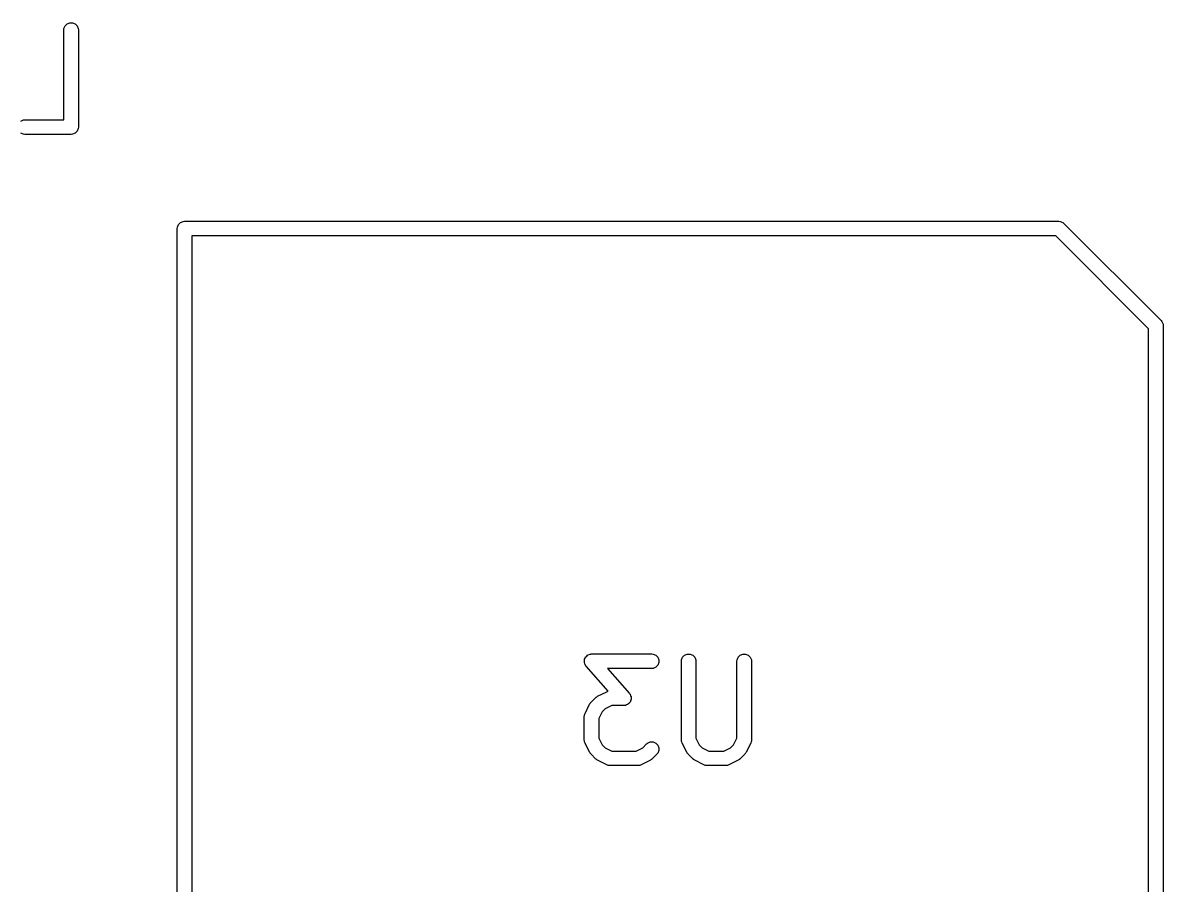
# Model space of a CAD drawing. Extents: x -2.1 to 1.75, y 0.25 to 2.72.
# Drawn here: x -0.5568 to -0.0946, y 1.6716 to 2.0212 of the extents above; entities that cross this region are included whole.
import ezdxf

# ---------------------------------------------------------------- set-up
doc = ezdxf.new("R2010")
doc.units = 0
doc.header["$MEASUREMENT"] = 0
doc.layers.add('BLACK', color=7, linetype='CONTINUOUS')

msp = doc.modelspace()

# ---------------------------------------------------------------- linework, layer by layer
at = {"layer": 'BLACK', "linetype": 'CONTINUOUS'}
for p, q in [((-0.5401, 2.01893), (-0.53966, 2.01999)), ((-0.53966, 2.01999), (-0.53885, 2.02081)), ((-0.53885, 2.02081), (-0.53778, 2.02125)), ((-0.53778, 2.02125), (-0.53663, 2.02125)), ((-0.53663, 2.02125), (-0.53557, 2.02081)), ((-0.53557, 2.02081), (-0.53475, 2.01999)), ((-0.53475, 2.01999), (-0.53431, 2.01893)), ((-0.54016, 2.01835), (-0.5401, 2.01893)), ((-0.54016, 1.98194), (-0.54016, 2.01835)), ((-0.53431, 2.01893), (-0.53425, 2.01835)), ((-0.53425, 2.01835), (-0.53425, 1.97898)), ((-0.5576, 1.98144), (-0.55653, 1.98188)), ((-0.55653, 1.98188), (-0.55596, 1.98194)), ((-0.55596, 1.98194), (-0.54016, 1.98194)), ((-0.53431, 1.97841), (-0.53475, 1.97734)), ((-0.53425, 1.97898), (-0.53431, 1.97841)), ((-0.53431, 1.97841), (-0.53431, 1.97841)), ((-0.55653, 1.97609), (-0.5576, 1.97653)), ((-0.55596, 1.97603), (-0.55653, 1.97609)), ((-0.53721, 1.97603), (-0.55596, 1.97603)), ((-0.53663, 1.97609), (-0.53721, 1.97603)), ((-0.53557, 1.97653), (-0.53663, 1.97609)), ((-0.53475, 1.97734), (-0.53557, 1.97653)), ((-0.49421, 1.93783), (-0.49416, 1.93841)), ((-0.49421, 1.54413), (-0.49421, 1.93783)), ((-0.49416, 1.93841), (-0.49371, 1.93948)), ((-0.49371, 1.93948), (-0.4929, 1.94029)), ((-0.4929, 1.94029), (-0.49184, 1.94073)), ((-0.49184, 1.94073), (-0.49126, 1.94079)), ((-0.49126, 1.94079), (-0.13693, 1.94079)), ((-0.13693, 1.94079), (-0.13635, 1.94073)), ((-0.13635, 1.94073), (-0.13529, 1.94029)), ((-0.13529, 1.94029), (-0.13484, 1.93992)), ((-0.13484, 1.93992), (-0.09547, 1.90055)), ((-0.48831, 1.93488), (-0.48831, 1.54709)), ((-0.13815, 1.93488), (-0.48831, 1.93488)), ((-0.10051, 1.89724), (-0.13815, 1.93488)), ((-0.09547, 1.90055), (-0.0951, 1.9001)), ((-0.0951, 1.9001), (-0.09492, 1.89965)), ((-0.09492, 1.89965), (-0.09466, 1.89904)), ((-0.10051, 1.54709), (-0.10051, 1.89724)), ((-0.09466, 1.89904), (-0.09461, 1.89846)), ((-0.09461, 1.89846), (-0.09461, 1.54413)), ((-0.32921, 1.76207), (-0.32918, 1.76254)), ((-0.32918, 1.76197), (-0.32921, 1.76207)), ((-0.32918, 1.76302), (-0.32914, 1.76312)), ((-0.32918, 1.76254), (-0.32918, 1.76302)), ((-0.32918, 1.76187), (-0.32918, 1.76197)), ((-0.32899, 1.76143), (-0.32918, 1.76187)), ((-0.32914, 1.76312), (-0.32913, 1.76322)), ((-0.32913, 1.76322), (-0.32892, 1.76365)), ((-0.32884, 1.76097), (-0.32899, 1.76143)), ((-0.32892, 1.76365), (-0.32874, 1.76409)), ((-0.32876, 1.76086), (-0.32884, 1.76097)), ((-0.32874, 1.76409), (-0.32867, 1.76416)), ((-0.32867, 1.76416), (-0.32862, 1.76425)), ((-0.32862, 1.76425), (-0.32826, 1.76456)), ((-0.32826, 1.76456), (-0.32792, 1.7649)), ((-0.32792, 1.7649), (-0.32783, 1.76494)), ((-0.32783, 1.76494), (-0.32775, 1.76501)), ((-0.32775, 1.76501), (-0.3273, 1.76516)), ((-0.3273, 1.76516), (-0.32686, 1.76534)), ((-0.32686, 1.76534), (-0.32672, 1.76536)), ((-0.32672, 1.76536), (-0.32666, 1.76538)), ((-0.32666, 1.76538), (-0.32659, 1.76537)), ((-0.32659, 1.76537), (-0.32628, 1.7654)), ((-0.32628, 1.7654), (-0.30191, 1.7654)), ((-0.30191, 1.7654), (-0.30133, 1.76534)), ((-0.30133, 1.76534), (-0.30027, 1.7649)), ((-0.30027, 1.7649), (-0.29945, 1.76409)), ((-0.29945, 1.76409), (-0.29901, 1.76302)), ((-0.29901, 1.76187), (-0.29945, 1.76081)), ((-0.29901, 1.76302), (-0.29901, 1.76187)), ((-0.28986, 1.76245), (-0.28981, 1.76302)), ((-0.28986, 1.73058), (-0.28986, 1.76245)), ((-0.28981, 1.76302), (-0.28937, 1.76409)), ((-0.28937, 1.76409), (-0.28855, 1.7649)), ((-0.28855, 1.7649), (-0.28749, 1.76534)), ((-0.28749, 1.76534), (-0.28633, 1.76534)), ((-0.28633, 1.76534), (-0.28527, 1.7649)), ((-0.28527, 1.7649), (-0.28446, 1.76409)), ((-0.28446, 1.76409), (-0.28401, 1.76302)), ((-0.28401, 1.76302), (-0.28396, 1.76245)), ((-0.28396, 1.76245), (-0.28396, 1.73127)), ((-0.26737, 1.76245), (-0.26731, 1.76302)), ((-0.26737, 1.73127), (-0.26737, 1.76245)), ((-0.26731, 1.76302), (-0.26687, 1.76409)), ((-0.26687, 1.76409), (-0.26605, 1.7649)), ((-0.26605, 1.7649), (-0.26499, 1.76534)), ((-0.26499, 1.76534), (-0.26384, 1.76534)), ((-0.26384, 1.76534), (-0.26277, 1.7649)), ((-0.26277, 1.7649), (-0.26196, 1.76409)), ((-0.26196, 1.76409), (-0.26152, 1.76302)), ((-0.26152, 1.76302), (-0.26146, 1.76245)), ((-0.26146, 1.76245), (-0.26146, 1.73058)), ((-0.32874, 1.76081), (-0.32876, 1.76086)), ((-0.32868, 1.76075), (-0.32874, 1.76081)), ((-0.3285, 1.7605), (-0.32868, 1.76075)), ((-0.31957, 1.75029), (-0.3285, 1.7605)), ((-0.30191, 1.7595), (-0.31977, 1.7595)), ((-0.31977, 1.7595), (-0.31093, 1.74939)), ((-0.30133, 1.75955), (-0.30191, 1.7595)), ((-0.30027, 1.75999), (-0.30133, 1.75955)), ((-0.29945, 1.76081), (-0.30027, 1.75999)), ((-0.32649, 1.74579), (-0.32462, 1.74766)), ((-0.32462, 1.74766), (-0.32439, 1.74785)), ((-0.32439, 1.74785), (-0.32434, 1.74791)), ((-0.32434, 1.74791), (-0.32425, 1.74796)), ((-0.32425, 1.74796), (-0.32417, 1.74803)), ((-0.32417, 1.74803), (-0.3241, 1.74806)), ((-0.3241, 1.74806), (-0.32385, 1.74822)), ((-0.32385, 1.74822), (-0.3201, 1.75009)), ((-0.3201, 1.75009), (-0.31957, 1.75029)), ((-0.31093, 1.74939), (-0.31076, 1.74915)), ((-0.31076, 1.74915), (-0.3107, 1.74909)), ((-0.3107, 1.74909), (-0.31068, 1.74904)), ((-0.31068, 1.74904), (-0.3106, 1.74892)), ((-0.3106, 1.74892), (-0.31044, 1.74847)), ((-0.31044, 1.74847), (-0.31026, 1.74803)), ((-0.31026, 1.74803), (-0.31026, 1.74793)), ((-0.31026, 1.74793), (-0.31023, 1.74783)), ((-0.31023, 1.74783), (-0.31026, 1.74735)), ((-0.31026, 1.74735), (-0.31026, 1.74687)), ((-0.32892, 1.74127), (-0.32705, 1.74502)), ((-0.32705, 1.74502), (-0.32689, 1.74527)), ((-0.32689, 1.74527), (-0.32686, 1.74534)), ((-0.32686, 1.74534), (-0.32679, 1.74542)), ((-0.32679, 1.74542), (-0.32674, 1.74551)), ((-0.32674, 1.74551), (-0.32668, 1.74556)), ((-0.32668, 1.74556), (-0.32649, 1.74579)), ((-0.32078, 1.74315), (-0.32198, 1.74195)), ((-0.31808, 1.7445), (-0.32078, 1.74315)), ((-0.31316, 1.7445), (-0.31808, 1.7445)), ((-0.31285, 1.74453), (-0.31316, 1.7445)), ((-0.31278, 1.74452), (-0.31285, 1.74453)), ((-0.31272, 1.74454), (-0.31278, 1.74452)), ((-0.31258, 1.74455), (-0.31272, 1.74454)), ((-0.31214, 1.74474), (-0.31258, 1.74455)), ((-0.31168, 1.74489), (-0.31214, 1.74474)), ((-0.31161, 1.74496), (-0.31168, 1.74489)), ((-0.31152, 1.74499), (-0.31161, 1.74496)), ((-0.31118, 1.74533), (-0.31152, 1.74499)), ((-0.31082, 1.74565), (-0.31118, 1.74533)), ((-0.31077, 1.74574), (-0.31082, 1.74565)), ((-0.3107, 1.74581), (-0.31077, 1.74574)), ((-0.31052, 1.74625), (-0.3107, 1.74581)), ((-0.31031, 1.74668), (-0.31052, 1.74625)), ((-0.3103, 1.74678), (-0.31031, 1.74668)), ((-0.31026, 1.74687), (-0.3103, 1.74678)), ((-0.32923, 1.73995), (-0.32918, 1.74053)), ((-0.32923, 1.73058), (-0.32923, 1.73995)), ((-0.32918, 1.74053), (-0.32914, 1.74062)), ((-0.32914, 1.74062), (-0.32913, 1.74073)), ((-0.32913, 1.74073), (-0.32892, 1.74127)), ((-0.32198, 1.74195), (-0.32333, 1.73925)), ((-0.32333, 1.73925), (-0.32333, 1.73127)), ((-0.32918, 1.73), (-0.32923, 1.73058)), ((-0.32914, 1.7299), (-0.32918, 1.73)), ((-0.32913, 1.7298), (-0.32914, 1.7299)), ((-0.32892, 1.72926), (-0.32913, 1.7298)), ((-0.32705, 1.72551), (-0.32892, 1.72926)), ((-0.32333, 1.73127), (-0.32198, 1.72858)), ((-0.32198, 1.72858), (-0.32078, 1.72738)), ((-0.30553, 1.72738), (-0.304, 1.72892)), ((-0.304, 1.72892), (-0.30355, 1.72928)), ((-0.30355, 1.72928), (-0.30248, 1.72972)), ((-0.30248, 1.72972), (-0.30133, 1.72972)), ((-0.30133, 1.72972), (-0.30027, 1.72928)), ((-0.30027, 1.72928), (-0.29945, 1.72847)), ((-0.28981, 1.73), (-0.28986, 1.73058)), ((-0.28977, 1.7299), (-0.28981, 1.73)), ((-0.28976, 1.7298), (-0.28977, 1.7299)), ((-0.28955, 1.72926), (-0.28976, 1.7298)), ((-0.28768, 1.72551), (-0.28955, 1.72926)), ((-0.28396, 1.73127), (-0.28261, 1.72858)), ((-0.28261, 1.72858), (-0.28141, 1.72738)), ((-0.26991, 1.72738), (-0.26871, 1.72858)), ((-0.26871, 1.72858), (-0.26737, 1.73127)), ((-0.26177, 1.72926), (-0.26365, 1.72551)), ((-0.26157, 1.7298), (-0.26177, 1.72926)), ((-0.26156, 1.7299), (-0.26157, 1.7298)), ((-0.26152, 1.73), (-0.26156, 1.7299)), ((-0.26146, 1.73058), (-0.26152, 1.73)), ((-0.32689, 1.72526), (-0.32705, 1.72551)), ((-0.32686, 1.72519), (-0.32689, 1.72526)), ((-0.32679, 1.72511), (-0.32686, 1.72519)), ((-0.32674, 1.72502), (-0.32679, 1.72511)), ((-0.32668, 1.72497), (-0.32674, 1.72502)), ((-0.32649, 1.72474), (-0.32668, 1.72497)), ((-0.32462, 1.72286), (-0.32649, 1.72474)), ((-0.32078, 1.72738), (-0.31808, 1.72603)), ((-0.31808, 1.72603), (-0.30823, 1.72603)), ((-0.30823, 1.72603), (-0.30553, 1.72738)), ((-0.29982, 1.72474), (-0.3017, 1.72286)), ((-0.29945, 1.72519), (-0.29982, 1.72474)), ((-0.29945, 1.72847), (-0.29901, 1.7274)), ((-0.29901, 1.72625), (-0.29945, 1.72519)), ((-0.29901, 1.7274), (-0.29901, 1.72625)), ((-0.28752, 1.72526), (-0.28768, 1.72551)), ((-0.28749, 1.72519), (-0.28752, 1.72526)), ((-0.28742, 1.72511), (-0.28749, 1.72519)), ((-0.28737, 1.72502), (-0.28742, 1.72511)), ((-0.28731, 1.72497), (-0.28737, 1.72502)), ((-0.28712, 1.72474), (-0.28731, 1.72497)), ((-0.28525, 1.72286), (-0.28712, 1.72474)), ((-0.28141, 1.72738), (-0.27871, 1.72603)), ((-0.27871, 1.72603), (-0.27261, 1.72603)), ((-0.27261, 1.72603), (-0.26991, 1.72738)), ((-0.2642, 1.72474), (-0.26607, 1.72286)), ((-0.26401, 1.72497), (-0.2642, 1.72474)), ((-0.26396, 1.72502), (-0.26401, 1.72497)), ((-0.2639, 1.72511), (-0.26396, 1.72502)), ((-0.26383, 1.72519), (-0.2639, 1.72511)), ((-0.2638, 1.72526), (-0.26383, 1.72519)), ((-0.26365, 1.72551), (-0.2638, 1.72526)), ((-0.32439, 1.72268), (-0.32462, 1.72286)), ((-0.32434, 1.72262), (-0.32439, 1.72268)), ((-0.32425, 1.72256), (-0.32434, 1.72262)), ((-0.32417, 1.7225), (-0.32425, 1.72256)), ((-0.3241, 1.72247), (-0.32417, 1.7225)), ((-0.32385, 1.72231), (-0.3241, 1.72247)), ((-0.3201, 1.72044), (-0.32385, 1.72231)), ((-0.31956, 1.72023), (-0.3201, 1.72044)), ((-0.31946, 1.72022), (-0.31956, 1.72023)), ((-0.31936, 1.72018), (-0.31946, 1.72022)), ((-0.31878, 1.72013), (-0.31936, 1.72018)), ((-0.30753, 1.72013), (-0.31878, 1.72013)), ((-0.30696, 1.72018), (-0.30753, 1.72013)), ((-0.30686, 1.72022), (-0.30696, 1.72018)), ((-0.30675, 1.72023), (-0.30686, 1.72022)), ((-0.30621, 1.72044), (-0.30675, 1.72023)), ((-0.30246, 1.72231), (-0.30621, 1.72044)), ((-0.30221, 1.72247), (-0.30246, 1.72231)), ((-0.30214, 1.7225), (-0.30221, 1.72247)), ((-0.30206, 1.72256), (-0.30214, 1.7225)), ((-0.30197, 1.72262), (-0.30206, 1.72256)), ((-0.30192, 1.72268), (-0.30197, 1.72262)), ((-0.3017, 1.72286), (-0.30192, 1.72268)), ((-0.28502, 1.72268), (-0.28525, 1.72286)), ((-0.28497, 1.72262), (-0.28502, 1.72268)), ((-0.28488, 1.72256), (-0.28497, 1.72262)), ((-0.2848, 1.7225), (-0.28488, 1.72256)), ((-0.28473, 1.72247), (-0.2848, 1.7225)), ((-0.28448, 1.72231), (-0.28473, 1.72247)), ((-0.28073, 1.72044), (-0.28448, 1.72231)), ((-0.28019, 1.72023), (-0.28073, 1.72044)), ((-0.28009, 1.72022), (-0.28019, 1.72023)), ((-0.27999, 1.72018), (-0.28009, 1.72022)), ((-0.27941, 1.72013), (-0.27999, 1.72018)), ((-0.27191, 1.72013), (-0.27941, 1.72013)), ((-0.27134, 1.72018), (-0.27191, 1.72013)), ((-0.27124, 1.72022), (-0.27134, 1.72018)), ((-0.27113, 1.72023), (-0.27124, 1.72022)), ((-0.27059, 1.72044), (-0.27113, 1.72023)), ((-0.26684, 1.72231), (-0.27059, 1.72044)), ((-0.26659, 1.72247), (-0.26684, 1.72231)), ((-0.26652, 1.7225), (-0.26659, 1.72247)), ((-0.26644, 1.72256), (-0.26652, 1.7225)), ((-0.26635, 1.72262), (-0.26644, 1.72256)), ((-0.2663, 1.72268), (-0.26635, 1.72262)), ((-0.26607, 1.72286), (-0.2663, 1.72268))]:
    msp.add_line(p, q, dxfattribs=at)

doc.saveas('drawing.dxf')
